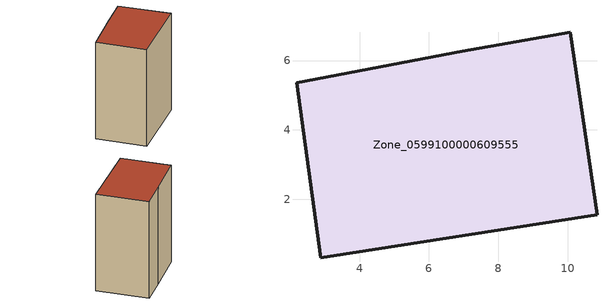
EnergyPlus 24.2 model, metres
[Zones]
Zone_0599100000609555
 floor ground (C_G): 2.88,0.32 2.18,5.36 6.96,6.27 10.07,6.81 10.85,1.55 z0
 wall outside (C_F): 10.85,1.55 10.07,6.81 6.96,6.27 2.18,5.36 2.88,0.32 10.85,1.55 z0:10.19
 roof outside (C_R): 2.18,5.36 2.88,0.32 10.85,1.55 10.07,6.81 6.96,6.27 z10.19
[BUILDING]
Pand.0599100000609555: North Axis=0; Terrain=City; Loads Convergence Tolerance Value=0.04; Temperature Convergence Tolerance Value=0.4; Solar Distribution=FullExterior; Maximum Number of Warmup Days=25; Minimum Number of Warmup Days=1
[Site:Location]
Rotterdam.The.Hague.AP_ZH_NLD Design_Conditions: Latitude=51.96; Longitude=4.45; Time Zone=1; Elevation=-4.5
[SITE:GROUNDTEMPERATURE:BUILDINGSURFACE]
18, 18, 18, 18, 18, 18, 18, 18, 18, 18, 18, 18
[MATERIAL] Thermal Absorptance=0.9; Solar Absorptance=0.7; Visible Absorptance=0.7
Name | Roughness | Thickness | Conductivity | Density | Specific Heat
G.TI.1946 | MediumSmooth | 0.15 | 1 | 540 | 1210
F.TI.1946 | Rough | 0.3 | 0.857143 | 1920 | 840
R.TI.1946 | MediumRough | 0.2 | 0.1 | 1500 | 1000
[CONSTRUCTION]
C_G: G.TI.1946
C_F: F.TI.1946
C_R: R.TI.1946
[ZONE]
Zone_0599100000609555: Type=1; Multiplier=1; Ceiling Height=Autocalculate; Volume=Autocalculate; Floor Area=autocalculate; Part of Total Floor Area=Yes
[ZONEINFILTRATION:DESIGNFLOWRATE]
Infil_Zone_0599100000609555: Zone or ZoneList or Space or SpaceList=Zone_0599100000609555; Schedule=AlwaysOn; Design Flow Rate Calculation Method=Flow/Area; Flow Rate per Floor Area=0.003; Constant Term Coefficient=1; Temperature Term Coefficient=0; Velocity Term Coefficient=0; Velocity Squared Term Coefficient=0
[HVACTEMPLATE:ZONE:IDEALLOADSAIRSYSTEM]
Zone_0599100000609555: Maximum Heating Supply Air Temperature=50; Minimum Cooling Supply Air Temperature=13; Maximum Heating Supply Air Humidity Ratio=0.0156; Minimum Cooling Supply Air Humidity Ratio=0.0077; Heating Limit=NoLimit; Cooling Limit=NoLimit; Dehumidification Control Type=ConstantSensibleHeatRatio; Cooling Sensible Heat Ratio=0.7; Dehumidification Setpoint=60; Humidification Control Type=None; Humidification Setpoint=30; Outdoor Air Method=None; Outdoor Air Flow Rate per Person=0.00944; Outdoor Air Flow Rate per Zone Floor Area=0; Outdoor Air Flow Rate per Zone=0; Demand Controlled Ventilation Type=None; Outdoor Air Economizer Type=NoEconomizer; Heat Recovery Type=None; Sensible Heat Recovery Effectiveness=0.7; Latent Heat Recovery Effectiveness=0.65
[ZONECONTROL:THERMOSTAT]
ThermostatControl_Zone_0599100000609555: Zone or ZoneList=Zone_0599100000609555; Control Type Schedule=DualSetpointControlType; Control 1=Thermostat_Zone_0599100000609555; Temperature Difference Between Cutout And Setpoint=0
[THERMOSTATSETPOINT:DUALSETPOINT]
Thermostat_Zone_0599100000609555: Heating Setpoint Temperature Schedule=HeatingSetpoint_Zone_0599100000609555; Cooling Setpoint Temperature Schedule=CoolingSetpoint_Zone_0599100000609555
[SCHEDULE:COMPACT]
HeatingSetpoint_Zone_0599100000609555: Through: 12/31, For: AllDays, Until: 24:00, 21
CoolingSetpoint_Zone_0599100000609555: Through: 12/31, For: AllDays, Until: 24:00, 24
DualSetpointControlType: Through: 12/31, For: AllDays, Until: 24:00, 4
AlwaysOn: Through: 12/31, For: AllDays, Until: 24:00, 1
